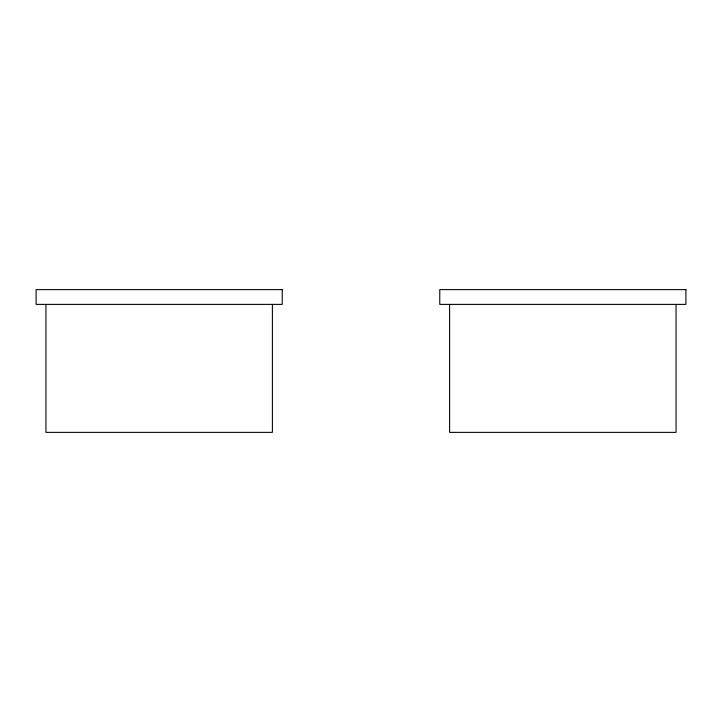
<?xml version="1.0" encoding="UTF-8"?>
<svg xmlns="http://www.w3.org/2000/svg" width="722" height="722" viewBox="0 0 722 722"><rect width="100%" height="100%" fill="white"/><g stroke="black" fill="none" stroke-linecap="round" stroke-linejoin="round"><path stroke-width="1.08" d="M676.054 304.386L676.054 432.379L449.607 432.379L449.607 304.386M272.393 304.386L272.393 432.379L45.946 432.379L45.946 304.386M282.239 289.621L36.1 289.621L36.1 304.386L282.239 304.386L282.239 289.621M685.9 289.621L439.761 289.621L439.761 304.386L685.9 304.386L685.9 289.621"/></g></svg>
